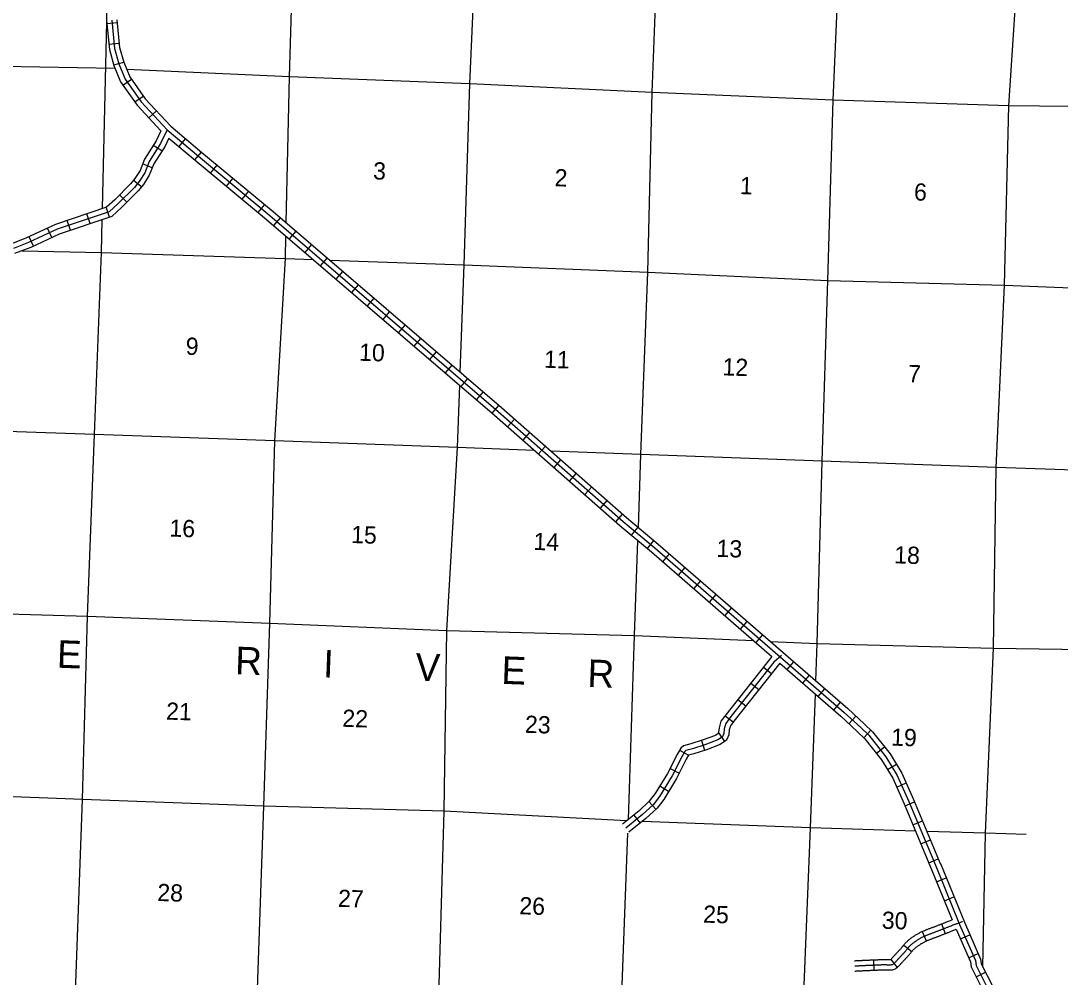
# Model space of a CAD drawing. Extents: x 589837 to 1026606, y 16219719 to 16549911.
# Drawn here: x 914191 to 944338, y 16443578 to 16471323 of the extents above; entities that cross this region are included whole.
import ezdxf

# ---------------------------------------------------------------- set-up
doc = ezdxf.new("R2010")
doc.units = 0
for name, color, linetype in [('L13', 7, 'Continuous'), ('L14', 7, 'Continuous'), ('L37', 7, 'Continuous'), ('L8', 7, 'Continuous')]:
    doc.layers.add(name, color=color, linetype=linetype)

msp = doc.modelspace()

# ---------------------------------------------------------------- linework, layer by layer
at = {"layer": 'L13'}
for p, q in [((916561, 16465875), (916684, 16471287)), ((942095, 16443865), (942171, 16447756))]:
    msp.add_line(p, q, dxfattribs=at)
for points in [[(921889, 16465469), (921985, 16469700), (922137, 16474920), (922315, 16480214), (922501, 16485491), (922616, 16490586), (922856, 16496004), (922998, 16501198)], [(926934, 16461134), (927049, 16464241), (927218, 16469493), (927445, 16474736), (927582, 16480023), (927750, 16485267), (927994, 16490501), (928199, 16495844), (928327, 16501123)], [(932104, 16456626), (932178, 16458738), (932374, 16464032), (932500, 16469243), (932703, 16474537), (932881, 16479797), (933066, 16485033), (933313, 16490408), (933463, 16495570), (933585, 16500932)], [(937252, 16452175), (937292, 16453261), (937437, 16458547), (937597, 16463792), (937757, 16469019), (937986, 16474345), (938210, 16478990)], [(942849, 16468858), (943167, 16473724)], [(916929, 16469938), (911459, 16470040), (906227, 16470247), (901086, 16470443), (895751, 16470586), (890558, 16470742)], [(942849, 16468858), (937757, 16469019), (932500, 16469243), (927218, 16469493), (921985, 16469700), (917263, 16469915)], [(942171, 16447756), (942401, 16453124), (942478, 16458362), (942723, 16463654), (942849, 16468858)], [(958970, 16468366), (958801, 16468373), (953468, 16468549), (948194, 16468799), (942849, 16468858)], [(915406, 16431716), (915454, 16432875), (915616, 16438178), (915785, 16443414), (915980, 16448733), (916126, 16454053), (916329, 16459321), (916532, 16464606), (916554, 16465556)], [(920321, 16420839), (920374, 16422171), (920552, 16427432), (920687, 16432694), (920908, 16437987), (921060, 16443231), (921239, 16448542), (921417, 16453844), (921562, 16459139), (921866, 16464430), (921881, 16465081)], [(914227, 16464653), (916532, 16464606), (921866, 16464430), (922673, 16464400)], [(923154, 16464383), (927049, 16464241), (932374, 16464032), (937597, 16463792), (942723, 16463654), (948047, 16463437)], [(925866, 16428669), (925970, 16432477), (926149, 16437788), (926318, 16443032), (926473, 16448393), (926550, 16453632), (926854, 16458947), (926920, 16460750)], [(929093, 16458859), (926854, 16458947), (921562, 16459139), (916329, 16459321), (910970, 16459506), (905987, 16459673), (901942, 16459858)], [(961392, 16457696), (958378, 16457786), (953184, 16457900), (947862, 16458185), (942478, 16458362), (937437, 16458547), (932178, 16458738), (929569, 16458841)], [(931814, 16448156), (931993, 16453494), (932090, 16456246)], [(895184, 16454780), (900544, 16454645), (905826, 16454412), (910817, 16454211), (916126, 16454053), (921417, 16453844), (926550, 16453632), (931993, 16453494), (935450, 16453342)], [(935932, 16453321), (937292, 16453261), (942401, 16453124), (947688, 16453049), (952958, 16452708), (952967, 16452699), (958284, 16452540), (959485, 16452502)], [(936298, 16424637), (936391, 16426774), (936529, 16432111), (936782, 16437386), (936884, 16442624), (937095, 16447909), (937238, 16451790)], [(931758, 16448111), (926473, 16448393), (921239, 16448542), (915980, 16448733), (910672, 16448933), (905607, 16449144), (900265, 16449329), (894995, 16449403)], [(940141, 16447817), (937095, 16447909), (932213, 16448093)], [(931036, 16427281), (931236, 16432269), (931422, 16437530), (931617, 16442832), (931799, 16447759)], [(943346, 16447723), (942171, 16447756), (940470, 16447807)]]:
    msp.add_lwpolyline(points, dxfattribs=at)
at = {"layer": 'L8'}
for p, q in [((916689, 16471243), (916986, 16471272)), ((916747, 16470649), (917044, 16470678)), ((916889, 16470044), (917176, 16470125)), ((917155, 16469458), (917400, 16469629)), ((917497, 16468969), (917742, 16469140)), ((917906, 16468507), (918124, 16468711)), ((918780, 16467672), (918972, 16467900)), ((918286, 16467549), (918035, 16467710)), ((919236, 16467287), (919428, 16467515)), ((918001, 16467061), (917723, 16467169)), ((919697, 16466906), (919887, 16467136)), ((917689, 16466503), (917458, 16466692)), ((920157, 16466526), (920347, 16466756)), ((920616, 16466146), (920806, 16466376)), ((917268, 16466060), (917057, 16466271)), ((916202, 16465438), (916106, 16465721)), ((916767, 16465629), (916672, 16465912)), ((921076, 16465766), (921266, 16465996)), ((915636, 16465248), (915541, 16465531)), ((921530, 16465383), (921725, 16465610)), ((915096, 16465039), (914970, 16465309)), ((921983, 16464995), (922177, 16465221)), ((914556, 16464786), (914430, 16465057)), ((922435, 16464606), (922630, 16464832)), ((922888, 16464217), (923082, 16464443)), ((923340, 16463828), (923535, 16464054)), ((923793, 16463439), (923987, 16463665)), ((924245, 16463050), (924440, 16463277)), ((924698, 16462661), (924892, 16462888)), ((925150, 16462273), (925345, 16462499)), ((925603, 16461884), (925797, 16462110)), ((926055, 16461495), (926249, 16461721)), ((926508, 16461106), (926702, 16461332)), ((926960, 16460717), (927154, 16460943)), ((927412, 16460328), (927607, 16460555)), ((927865, 16459939), (928059, 16460166)), ((928312, 16459547), (928509, 16459771)), ((928760, 16459153), (928957, 16459377)), ((929208, 16458759), (929405, 16458983)), ((929656, 16458365), (929853, 16458589)), ((930104, 16457971), (930301, 16458195)), ((930552, 16457577), (930749, 16457801)), ((931000, 16457183), (931197, 16457407)), ((931448, 16456789), (931645, 16457013)), ((931906, 16456401), (932097, 16456630)), ((932364, 16456018), (932555, 16456247)), ((932814, 16455631), (933010, 16455857)), ((933265, 16455240), (933460, 16455466)), ((933715, 16454849), (933911, 16455074)), ((934166, 16454458), (934361, 16454683)), ((934616, 16454067), (934812, 16454292)), ((935067, 16453676), (935262, 16453901)), ((935517, 16453285), (935713, 16453510)), ((935729, 16452573), (935963, 16452388)), ((936418, 16452503), (936614, 16452728)), ((936869, 16452112), (937064, 16452337)), ((935360, 16452105), (935594, 16451920)), ((937319, 16451720), (937515, 16451946)), ((934990, 16451637), (935224, 16451452)), ((937770, 16451329), (937965, 16451555)), ((934618, 16451165), (934857, 16450987)), ((938209, 16450933), (938412, 16451152)), ((934435, 16450660), (934605, 16450415)), ((938642, 16450526), (938848, 16450741)), ((933930, 16450444), (934021, 16450160)), ((933300, 16450166), (933560, 16450020)), ((939005, 16450078), (939238, 16450264)), ((939331, 16449602), (939585, 16449758)), ((933021, 16449632), (933287, 16449496)), ((939598, 16449092), (939870, 16449213)), ((932726, 16449126), (932981, 16448971)), ((932409, 16448671), (932613, 16448453)), ((939837, 16448549), (940112, 16448664)), ((931971, 16448282), (932159, 16448050)), ((940066, 16447998), (940342, 16448113)), ((940296, 16447448), (940571, 16447563)), ((940526, 16446897), (940801, 16447012)), ((940753, 16446347), (941029, 16446460)), ((940980, 16445795), (941256, 16445908)), ((940896, 16445122), (941003, 16444844)), ((940334, 16444905), (940452, 16444630)), ((941442, 16444691), (941715, 16444810)), ((939802, 16444512), (940031, 16444321)), ((938921, 16444081), (938934, 16443783)), ((939422, 16444091), (939610, 16443860)), ((941680, 16444144), (941954, 16444263)), ((941901, 16443586), (942167, 16443721))]:
    msp.add_line(p, q, dxfattribs=at)
for points in [[(916319, 16506841), (916247, 16503582), (916347, 16502533), (916542, 16501773), (917040, 16500449), (917470, 16499203), (917466, 16499089), (917551, 16498658), (917555, 16497574), (917233, 16488646), (917132, 16485755), (916973, 16480466), (916681, 16471868), (916679, 16471333), (916761, 16470493), (916893, 16470025), (917087, 16469553), (917563, 16468873), (918256, 16468130)], [(916829, 16471340), (916909, 16470520), (917035, 16470074), (917220, 16469626), (917680, 16468968), (918436, 16468157), (919343, 16467392), (921418, 16465677), (928032, 16459993), (931664, 16456798), (932581, 16456031), (938075, 16451262), (938551, 16450819), (938785, 16450595), (939281, 16449970), (939613, 16449425), (939947, 16448672), (940765, 16446710), (941421, 16445112), (941878, 16444063), (941898, 16443921), (942242, 16443242)], [(916979, 16471348), (917057, 16470548), (917177, 16470123), (917352, 16469698), (917797, 16469062), (918539, 16468266), (919439, 16467507), (921514, 16465792), (928130, 16460106), (931761, 16456912), (932679, 16456145), (938176, 16451373), (938654, 16450928), (938896, 16450696), (939405, 16450056), (939747, 16449495), (940085, 16448731), (940860, 16446873)], [(918256, 16468130), (918116, 16467837), (917778, 16467310), (917649, 16466981), (917503, 16466748), (917374, 16466590), (916915, 16466131), (916675, 16465914), (915194, 16465415), (914361, 16465025), (913948, 16464867)], [(918436, 16468157), (918247, 16467764), (917912, 16467242), (917784, 16466913), (917625, 16466660), (917485, 16466490), (917019, 16466022), (916752, 16465781), (915250, 16465275), (914419, 16464887), (913980, 16464719)], [(918487, 16467918), (918378, 16467691), (918046, 16467173), (917918, 16466845), (917747, 16466572), (917597, 16466389), (917122, 16465914), (916829, 16465649), (915306, 16465136), (914478, 16464749), (914012, 16464571)], [(918487, 16467918), (919247, 16467277), (921321, 16465562), (927933, 16459880), (931566, 16456684), (932484, 16455917), (935975, 16452886)], [(935975, 16452886), (934636, 16451190), (934498, 16451006), (934444, 16450814), (934431, 16450683), (934417, 16450648), (934339, 16450594), (933985, 16450463), (933628, 16450350), (933409, 16450287), (933332, 16450225), (933228, 16450040), (932948, 16449490), (932590, 16448905), (932420, 16448683), (932127, 16448409), (931640, 16448016)], [(936258, 16452909), (936032, 16452715), (934755, 16451098), (934635, 16450938), (934592, 16450786), (934578, 16450646), (934539, 16450550), (934409, 16450460), (934034, 16450321), (933672, 16450206), (933479, 16450151), (933448, 16450126), (933360, 16449970), (933079, 16449417), (932714, 16448820), (932532, 16448582), (932225, 16448296), (931735, 16447900)], [(936202, 16452689), (934874, 16451007), (934772, 16450871), (934740, 16450757), (934725, 16450610), (934661, 16450453), (934479, 16450326), (934082, 16450179), (933715, 16450062), (933559, 16450018), (933492, 16449899), (933210, 16449344), (932838, 16448735), (932644, 16448480), (932324, 16448182), (931829, 16447783)], [(936202, 16452689), (937975, 16451150), (938448, 16450710), (938674, 16450493), (939158, 16449884), (939480, 16449355), (939809, 16448612), (940627, 16446653), (941205, 16445245)], [(940861, 16446873), (941559, 16445171), (942024, 16444105), (942043, 16443967), (942379, 16443304), (942846, 16442144)], [(939823, 16444538), (939837, 16444555), (939853, 16444573), (939870, 16444591), (939887, 16444608), (939905, 16444624), (939922, 16444640), (939940, 16444655), (939956, 16444668), (939973, 16444682), (939989, 16444695), (940007, 16444709), (940027, 16444724), (940048, 16444738), (940065, 16444749), (940081, 16444760), (940096, 16444770), (940111, 16444780), (940131, 16444794), (940152, 16444808), (940172, 16444820), (940192, 16444831), (940210, 16444841), (940227, 16444850), (940245, 16444860), (940263, 16444871), (940283, 16444881), (940305, 16444893), (940328, 16444903), (940349, 16444912), (940369, 16444920), (940389, 16444928), (940407, 16444935), (940426, 16444943), (940445, 16444950), (940464, 16444958), (940482, 16444965), (940501, 16444972), (940519, 16444980), (940539, 16444987), (940559, 16444995), (940578, 16445002), (940597, 16445009), (940615, 16445016), (940634, 16445023), (940652, 16445030), (940671, 16445037), (940690, 16445044), (940708, 16445051), (940726, 16445058), (940745, 16445065), (940764, 16445072), (940784, 16445080), (940802, 16445087), (940820, 16445093), (940837, 16445100), (940856, 16445108), (940875, 16445115), (940895, 16445123), (940913, 16445130), (940932, 16445137), (940950, 16445144), (940968, 16445151), (940986, 16445158), (941023, 16445173), (941205, 16445245)], [(939937, 16444441), (939950, 16444456), (939963, 16444471), (939977, 16444486), (939991, 16444500), (940006, 16444513), (940021, 16444527), (940036, 16444540), (940051, 16444552), (940067, 16444565), (940082, 16444577), (940098, 16444590), (940114, 16444602), (940131, 16444613), (940148, 16444624), (940164, 16444635), (940181, 16444646), (940197, 16444658), (940214, 16444669), (940231, 16444680), (940248, 16444690), (940265, 16444700), (940283, 16444710), (940300, 16444719), (940318, 16444729), (940335, 16444739), (940353, 16444748), (940371, 16444757), (940389, 16444766), (940407, 16444774), (940426, 16444781), (940444, 16444789), (940463, 16444796), (940481, 16444803), (940500, 16444811), (940519, 16444818), (940537, 16444825), (940556, 16444833), (940574, 16444840), (940593, 16444847), (940612, 16444854), (940631, 16444861), (940649, 16444868), (940668, 16444875), (940687, 16444882), (940705, 16444889), (940724, 16444896), (940743, 16444904), (940762, 16444911), (940780, 16444918), (940799, 16444925), (940818, 16444932), (940836, 16444939), (940855, 16444946), (940874, 16444953), (940892, 16444961), (940911, 16444968), (940930, 16444975), (940948, 16444983), (940967, 16444990), (940986, 16444997), (941004, 16445004), (941023, 16445011), (941041, 16445019), (941060, 16445026), (941079, 16445033), (941097, 16445041), (941116, 16445048), (941135, 16445055), (941153, 16445063), (941172, 16445070), (941190, 16445077), (941209, 16445085), (941227, 16445093), (941246, 16445100), (941265, 16445106), (941284, 16445113), (941302, 16445120), (941321, 16445127), (941340, 16445134), (941359, 16445141), (941378, 16445147), (941397, 16445154), (941416, 16445160), (941434, 16445167), (941453, 16445174), (941472, 16445181), (941492, 16445190), (941506, 16445197)], [(940051, 16444344), (940063, 16444358), (940073, 16444370), (940084, 16444381), (940095, 16444392), (940107, 16444403), (940119, 16444414), (940132, 16444425), (940146, 16444436), (940161, 16444448), (940175, 16444460), (940190, 16444471), (940201, 16444480), (940214, 16444488), (940230, 16444499), (940247, 16444510), (940266, 16444522), (940283, 16444535), (940297, 16444544), (940309, 16444552), (940323, 16444560), (940339, 16444569), (940356, 16444579), (940373, 16444588), (940390, 16444598), (940407, 16444607), (940422, 16444615), (940436, 16444622), (940450, 16444628), (940465, 16444635), (940482, 16444642), (940500, 16444649), (940518, 16444657), (940537, 16444664), (940555, 16444671), (940573, 16444678), (940592, 16444686), (940611, 16444693), (940629, 16444700), (940647, 16444707), (940665, 16444714), (940683, 16444721), (940702, 16444728), (940721, 16444735), (940739, 16444742), (940758, 16444749), (940777, 16444756), (940796, 16444763), (940815, 16444771), (940834, 16444778), (940853, 16444785), (940871, 16444792), (940889, 16444799), (940908, 16444806), (940928, 16444814), (940947, 16444821), (940966, 16444828), (940984, 16444835), (941002, 16444842), (941021, 16444850), (941039, 16444857), (941059, 16444864), (941078, 16444872), (941097, 16444879), (941134, 16444894), (941153, 16444901), (941320, 16444968)], [(941320, 16444968), (941732, 16444022), (941753, 16443875), (942106, 16443180), (942568, 16442032)], [(938371, 16444057), (938386, 16444058), (938406, 16444059), (938426, 16444060), (938446, 16444061), (938466, 16444062), (938486, 16444063), (938506, 16444064), (938526, 16444065), (938546, 16444065), (938556, 16444066), (938564, 16444066), (938584, 16444067), (938604, 16444068), (938614, 16444069), (938625, 16444069), (938645, 16444070), (938664, 16444071), (938704, 16444073), (938709, 16444073), (938727, 16444074), (938767, 16444075), (938787, 16444076), (938807, 16444077), (938827, 16444078), (938847, 16444079), (938867, 16444080), (938887, 16444080), (938907, 16444081), (938927, 16444082), (938947, 16444083), (938967, 16444084), (938987, 16444085), (939007, 16444085), (939013, 16444086), (939025, 16444086), (939045, 16444087), (939065, 16444088), (939083, 16444089), (939103, 16444091), (939125, 16444092), (939149, 16444093), (939172, 16444093), (939193, 16444093), (939214, 16444093), (939233, 16444093), (939234, 16444093), (939244, 16444093), (939254, 16444093), (939274, 16444093), (939294, 16444092), (939300, 16444092), (939314, 16444092), (939354, 16444092), (939374, 16444092), (939394, 16444092), (939414, 16444091), (939415, 16444091), (939421, 16444092), (939423, 16444093), (939431, 16444101), (939442, 16444112), (939454, 16444125), (939468, 16444140), (939481, 16444155), (939495, 16444170), (939496, 16444170), (939508, 16444184), (939522, 16444199), (939535, 16444214), (939549, 16444228), (939563, 16444243), (939576, 16444257), (939590, 16444272), (939603, 16444287), (939617, 16444302), (939630, 16444316), (939644, 16444331), (939657, 16444346), (939671, 16444360), (939685, 16444375), (939698, 16444390), (939712, 16444404), (939725, 16444419), (939727, 16444421), (939732, 16444427), (939744, 16444442), (939757, 16444458), (939769, 16444473), (939782, 16444489), (939796, 16444506), (939809, 16444521), (939821, 16444536)], [(938378, 16443907), (938393, 16443908), (938413, 16443909), (938433, 16443910), (938453, 16443911), (938473, 16443912), (938493, 16443913), (938513, 16443914), (938533, 16443915), (938553, 16443916), (938564, 16443916), (938571, 16443917), (938591, 16443918), (938611, 16443918), (938621, 16443919), (938631, 16443919), (938651, 16443920), (938671, 16443921), (938691, 16443922), (938711, 16443923), (938715, 16443923), (938734, 16443924), (938754, 16443925), (938774, 16443925), (938794, 16443926), (938813, 16443927), (938833, 16443928), (938854, 16443929), (938873, 16443930), (938893, 16443931), (938913, 16443931), (938933, 16443932), (938953, 16443933), (938973, 16443934), (938993, 16443935), (939013, 16443936), (939020, 16443936), (939033, 16443937), (939053, 16443938), (939073, 16443939), (939093, 16443940), (939113, 16443941), (939133, 16443942), (939153, 16443943), (939173, 16443943), (939193, 16443943), (939213, 16443943), (939231, 16443943), (939233, 16443943), (939243, 16443943), (939253, 16443943), (939273, 16443943), (939293, 16443943), (939299, 16443942), (939313, 16443942), (939333, 16443942), (939353, 16443942), (939373, 16443942), (939392, 16443942), (939412, 16443941), (939416, 16443941), (939432, 16443942), (939452, 16443944), (939471, 16443949), (939490, 16443957), (939507, 16443968), (939522, 16443981), (939537, 16443995), (939551, 16444009), (939564, 16444024), (939578, 16444038), (939591, 16444053), (939605, 16444068), (939606, 16444069), (939618, 16444082), (939632, 16444097), (939646, 16444112), (939659, 16444126), (939673, 16444141), (939686, 16444156), (939700, 16444170), (939713, 16444185), (939727, 16444200), (939740, 16444214), (939754, 16444229), (939768, 16444244), (939781, 16444258), (939795, 16444273), (939808, 16444288), (939822, 16444302), (939836, 16444317), (939841, 16444323), (939848, 16444332), (939861, 16444348), (939874, 16444363), (939886, 16444379), (939899, 16444395), (939911, 16444410), (939924, 16444426), (939937, 16444441)], [(938385, 16443757), (938401, 16443758), (938421, 16443759), (938441, 16443760), (938461, 16443761), (938481, 16443762), (938501, 16443763), (938521, 16443764), (938540, 16443765), (938560, 16443766), (938571, 16443766), (938578, 16443767), (938598, 16443768), (938618, 16443769), (938628, 16443769), (938637, 16443770), (938657, 16443770), (938677, 16443771), (938717, 16443773), (938721, 16443773), (938740, 16443774), (938780, 16443776), (938800, 16443776), (938820, 16443777), (938840, 16443778), (938860, 16443779), (938880, 16443780), (938900, 16443781), (938920, 16443782), (938940, 16443782), (938960, 16443783), (938979, 16443784), (938999, 16443785), (939019, 16443786), (939027, 16443786), (939040, 16443787), (939060, 16443788), (939081, 16443789), (939102, 16443790), (939123, 16443791), (939140, 16443793), (939157, 16443793), (939173, 16443793), (939193, 16443793), (939212, 16443793), (939228, 16443793), (939231, 16443793), (939242, 16443793), (939251, 16443793), (939271, 16443793), (939291, 16443793), (939297, 16443792), (939311, 16443792), (939351, 16443792), (939371, 16443792), (939391, 16443792), (939411, 16443791), (939416, 16443791), (939443, 16443792), (939481, 16443797), (939521, 16443808), (939560, 16443825), (939594, 16443846), (939622, 16443868), (939642, 16443888), (939660, 16443906), (939674, 16443922), (939688, 16443937), (939701, 16443951), (939715, 16443966), (939716, 16443967), (939729, 16443981), (939742, 16443995), (939756, 16444010), (939769, 16444025), (939783, 16444039), (939796, 16444054), (939810, 16444068), (939823, 16444083), (939837, 16444098), (939851, 16444112), (939864, 16444127), (939878, 16444142), (939891, 16444157), (939905, 16444171), (939919, 16444186), (939932, 16444201), (939946, 16444215), (939954, 16444224), (939965, 16444238), (939978, 16444254), (939990, 16444269), (940003, 16444285), (940015, 16444300), (940027, 16444315), (940040, 16444330), (940053, 16444346)]]:
    msp.add_lwpolyline(points, dxfattribs=at)

# ---------------------------------------------------------------- texts
at = {"layer": 'L14'}
for s, p in [('3', (924403, 16466724)), ('2', (929667, 16466525)), ('1', (935042, 16466297)), ('6', (940091, 16466113)), ('9', (918968, 16461638)), ('10', (923996, 16461463)), ('11', (929361, 16461260)), ('12', (934535, 16461039)), ('7', (939918, 16460843)), ('16', (918495, 16456362)), ('15', (923765, 16456175)), ('14', (929054, 16455975)), ('13', (934363, 16455774)), ('18', (939517, 16455586)), ('21', (918400, 16451052)), ('22', (923511, 16450845)), ('23', (928807, 16450670)), ('19', (939426, 16450298)), ('28', (918145, 16445791)), ('27', (923386, 16445621)), ('26', (928644, 16445406)), ('25', (933976, 16445163)), ('30', (939157, 16444986))]:
    msp.add_text(s, height=500, rotation=358.0946, dxfattribs=at).set_placement(p)
at = {"layer": 'L37'}
msp.add_text('C      H      E      Y      E      N      N      E               R      I        V      E      R', height=799.98, rotation=357.9206, dxfattribs=at).set_placement((897528, 16453201))

doc.saveas('drawing.dxf')
